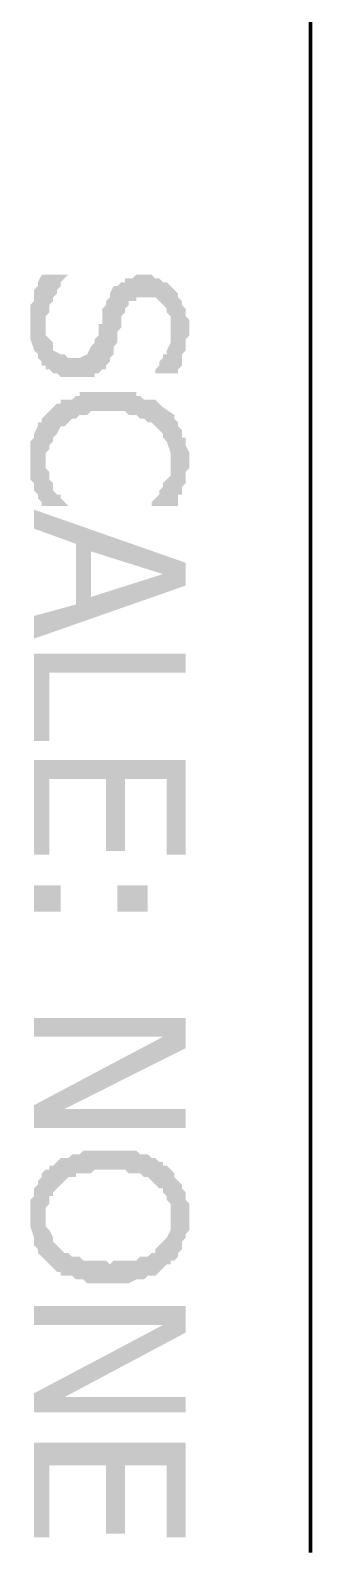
# Model space of a CAD drawing. Header units: inches. Extents: x -186 to 186, y -282 to 282.
# Drawn here: x 6.41 to 9.15, y 19.96 to 34.83 of the extents above; entities that cross this region are included whole.
import ezdxf

# ---------------------------------------------------------------- set-up
doc = ezdxf.new("R2010")
doc.units = ezdxf.units.IN
doc.header["$MEASUREMENT"] = 0
doc.layers.add('H', color=7, linetype='CONTINUOUS', lineweight=100)
doc.layers.add('P', color=250, linetype='CONTINUOUS', lineweight=100)

msp = doc.modelspace()

# ---------------------------------------------------------------- hatches: boundary and pattern name
at = {"layer": 'H', "linetype": 'Continuous'}
for points in [[(6.778, 32.444), (6.519, 32.444), (6.481, 32.37), (6.481, 32.333), (6.444, 32.296), (6.444, 32.259), (6.444, 32.222), (6.444, 32.185), (6.407, 32.148), (6.407, 32.111), (6.407, 32.074), (6.407, 31.889), (6.407, 31.852), (6.407, 31.815), (6.444, 31.704), (6.481, 31.667), (6.481, 31.63), (6.519, 31.593), (6.519, 31.556), (6.556, 31.556), (6.556, 31.963), (6.556, 32.037), (6.593, 32.074), (6.593, 32.111), (6.593, 32.148), (6.63, 32.185), (6.63, 32.222), (6.667, 32.259), (6.667, 32.296), (6.704, 32.333), (6.704, 32.37), (6.741, 32.407)], [(7.815, 32.296), (7.778, 32.333), (7.741, 32.37), (7.704, 32.37), (7.667, 32.407), (7.63, 32.407), (7.593, 32.444), (7.444, 32.444), (7.407, 32.407), (7.37, 32.407), (7.333, 32.407), (7.333, 32.37), (7.296, 32.37), (7.259, 32.333), (7.222, 32.333), (7.185, 32.259), (7.185, 32.222), (7.148, 32.185), (7.148, 32.148), (7.111, 32.111), (7.111, 32.074), (7.111, 32), (7.111, 31.963), (7.074, 31.963), (7.074, 31.926), (7.074, 31.889), (7.074, 31.852), (7.037, 31.815), (7.037, 31.778), (7, 31.741), (6.963, 31.667), (6.889, 31.63), (6.778, 31.63), (6.741, 31.667), (6.704, 31.667), (6.63, 31.704), (6.63, 31.741), (6.63, 31.778), (6.593, 31.815), (6.556, 31.852), (6.556, 31.963), (6.556, 31.556), (6.556, 31.519), (6.593, 31.519), (6.63, 31.481), (6.667, 31.481), (6.704, 31.444), (6.741, 31.444), (6.778, 31.444), (6.815, 31.444), (6.889, 31.444), (6.963, 31.444), (7, 31.444), (7.037, 31.444), (7.037, 31.481), (7.074, 31.481), (7.111, 31.519), (7.148, 31.519), (7.148, 31.556), (7.185, 31.593), (7.185, 31.63), (7.222, 31.667), (7.222, 31.704), (7.222, 31.741), (7.259, 31.778), (7.259, 31.815), (7.259, 31.889), (7.296, 31.926), (7.296, 31.963), (7.296, 32), (7.296, 32.037), (7.333, 32.074), (7.333, 32.111), (7.37, 32.148), (7.37, 32.185), (7.444, 32.185), (7.444, 32.222), (7.481, 32.222), (7.593, 32.222), (7.63, 32.222), (7.667, 32.185), (7.741, 32.111), (7.741, 32.074), (7.778, 32.037), (7.778, 32), (7.778, 31.926)], [(7.963, 31.926), (7.963, 32), (7.926, 32.037), (7.926, 32.074), (7.926, 32.111), (7.889, 32.148), (7.889, 32.185), (7.852, 32.222), (7.852, 32.259), (7.815, 32.296), (7.778, 31.926), (7.778, 31.852), (7.778, 31.815), (7.778, 31.778), (7.741, 31.704), (7.741, 31.667), (7.704, 31.667), (7.704, 31.63), (7.667, 31.593), (7.667, 31.556), (7.63, 31.519), (7.63, 31.481), (7.852, 31.481), (7.852, 31.519), (7.889, 31.556), (7.889, 31.63), (7.889, 31.667), (7.926, 31.704), (7.926, 31.815), (7.963, 31.852), (7.963, 31.889)], [(7.815, 31.074), (7.704, 31.148), (7.667, 31.185), (7.63, 31.222), (7.556, 31.222), (7.519, 31.222), (7.481, 31.259), (7.444, 31.259), (7.444, 31.296), (7.37, 31.296), (7.333, 31.296), (7.296, 31.296), (7.074, 31.296), (7.037, 31.296), (6.963, 31.296), (6.889, 31.296), (6.889, 31.259), (6.852, 31.259), (6.815, 31.222), (6.778, 31.222), (6.704, 31.222), (6.704, 31.185), (6.667, 31.185), (6.593, 31.111), (6.556, 31.074), (6.556, 30.63), (6.556, 30.704), (6.593, 30.741), (6.593, 30.778), (6.63, 30.815), (6.63, 30.852), (6.667, 30.889), (6.704, 30.963), (6.741, 30.963), (6.778, 31), (6.815, 31.037), (6.852, 31.037), (6.889, 31.074), (6.926, 31.074), (6.963, 31.074), (7, 31.111), (7.111, 31.111), (7.185, 31.111), (7.222, 31.111), (7.333, 31.111), (7.37, 31.074), (7.407, 31.074), (7.444, 31.074), (7.481, 31.037), (7.519, 31.037), (7.556, 31), (7.593, 31), (7.63, 30.963), (7.704, 30.889), (7.704, 30.852), (7.741, 30.815), (7.778, 30.704), (7.778, 30.63)], [(6.778, 30.185), (6.741, 30.222), (6.704, 30.259), (6.704, 30.296), (6.667, 30.296), (6.63, 30.333), (6.63, 30.37), (6.63, 30.407), (6.593, 30.444), (6.593, 30.481), (6.593, 30.519), (6.556, 30.556), (6.556, 30.63), (6.556, 31.074), (6.519, 31.037), (6.519, 31), (6.481, 31), (6.481, 30.963), (6.444, 30.889), (6.444, 30.852), (6.407, 30.815), (6.407, 30.778), (6.407, 30.704), (6.407, 30.519), (6.407, 30.481), (6.407, 30.444), (6.444, 30.407), (6.444, 30.37), (6.444, 30.333), (6.481, 30.296), (6.481, 30.259), (6.519, 30.222), (6.519, 30.185)], [(7.963, 30.63), (7.963, 30.704), (7.926, 30.778), (7.926, 30.815), (7.926, 30.852), (7.889, 30.852), (7.889, 30.889), (7.889, 30.926), (7.852, 30.963), (7.852, 31), (7.815, 31.037), (7.815, 31.074), (7.778, 30.63), (7.778, 30.556), (7.778, 30.519), (7.778, 30.481), (7.741, 30.444), (7.704, 30.407), (7.704, 30.37), (7.667, 30.333), (7.667, 30.296), (7.63, 30.259), (7.593, 30.222), (7.593, 30.185), (7.815, 30.185), (7.852, 30.185), (7.852, 30.222), (7.852, 30.296), (7.889, 30.296), (7.889, 30.333), (7.889, 30.37), (7.926, 30.407), (7.926, 30.444), (7.926, 30.519), (7.963, 30.556), (7.963, 30.593)], [(7.926, 29.407), (7.926, 29.63), (6.444, 30.148), (6.444, 29.963), (6.852, 29.815), (6.852, 29.222), (7, 29.741), (7.704, 29.519)], [(7.926, 29.407), (7.704, 29.519), (7, 29.296), (7, 29.741), (6.852, 29.222), (6.444, 29.111), (6.444, 28.889)], [(7.926, 28.556), (7.926, 28.741), (6.444, 28.741), (6.444, 27.889), (6.593, 27.889), (6.593, 28.556)], [(7.926, 26.778), (7.926, 27.704), (6.444, 27.704), (6.444, 26.778), (6.593, 26.778), (6.593, 27.519), (7.148, 27.519), (7.148, 26.815), (7.333, 26.815), (7.333, 27.519), (7.741, 27.519), (7.741, 26.778)], [(6.444, 26.222), (6.704, 26.222), (6.704, 26.481), (6.444, 26.481)], [(7.259, 26.222), (7.556, 26.222), (7.556, 26.481), (7.259, 26.481)], [(7.926, 24.889), (7.926, 25.185), (6.444, 25.185), (6.444, 25), (7.704, 25)], [(7.926, 24.889), (7.704, 25), (6.444, 24.333), (6.741, 24.296)], [(7.926, 24.111), (7.926, 24.296), (6.741, 24.296), (6.444, 24.333), (6.444, 24.111)], [(7.963, 23.259), (7.963, 23.37), (7.926, 23.407), (7.926, 23.444), (7.926, 23.481), (7.889, 23.519), (7.889, 23.556), (7.852, 23.593), (7.815, 23.63), (7.815, 23.667), (7.778, 23.704), (7.741, 23.741), (7.704, 23.741), (7.704, 23.778), (7.667, 23.778), (7.63, 23.815), (7.593, 23.815), (7.556, 23.852), (7.519, 23.852), (7.481, 23.852), (7.444, 23.889), (7.37, 23.889), (7.333, 23.889), (7.296, 23.889), (7.037, 23.889), (7, 23.889), (6.963, 23.889), (6.926, 23.889), (6.889, 23.852), (6.852, 23.852), (6.815, 23.852), (6.778, 23.815), (6.704, 23.815), (6.667, 23.778), (6.63, 23.741), (6.593, 23.741), (6.593, 23.704), (6.556, 23.704), (6.556, 23.222), (6.556, 23.333), (6.593, 23.37), (6.593, 23.444), (6.63, 23.444), (6.63, 23.481), (6.667, 23.519), (6.704, 23.556), (6.741, 23.593), (6.778, 23.63), (6.815, 23.63), (6.852, 23.63), (6.852, 23.667), (6.889, 23.667), (6.963, 23.667), (7, 23.667), (7.037, 23.704), (7.111, 23.704), (7.185, 23.704), (7.222, 23.704), (7.333, 23.704), (7.37, 23.667), (7.407, 23.667), (7.444, 23.667), (7.481, 23.667), (7.519, 23.63), (7.556, 23.63), (7.593, 23.593), (7.63, 23.556), (7.667, 23.519), (7.704, 23.519), (7.704, 23.481), (7.741, 23.444), (7.741, 23.407), (7.778, 23.37), (7.778, 23.333), (7.778, 23.222), (7.778, 22.815), (7.815, 22.815), (7.852, 22.852), (7.852, 22.889), (7.889, 22.926), (7.889, 22.963), (7.889, 23), (7.926, 23.037), (7.926, 23.074), (7.963, 23.111), (7.963, 23.185)], [(7.778, 22.815), (7.778, 23.222), (7.778, 23.185), (7.778, 23.148), (7.778, 23.111), (7.741, 23.037), (7.704, 23), (7.63, 22.926), (7.63, 22.889), (7.593, 22.889), (7.556, 22.852), (7.519, 22.852), (7.481, 22.852), (7.444, 22.815), (7.407, 22.815), (7.37, 22.815), (7.333, 22.815), (7.222, 22.815), (7.185, 22.778), (7.148, 22.815), (7, 22.815), (6.926, 22.815), (6.889, 22.852), (6.852, 22.852), (6.815, 22.852), (6.778, 22.889), (6.741, 22.889), (6.704, 22.926), (6.63, 23), (6.63, 23.037), (6.593, 23.111), (6.556, 23.148), (6.556, 23.222), (6.556, 23.704), (6.519, 23.667), (6.519, 23.63), (6.481, 23.593), (6.481, 23.556), (6.444, 23.519), (6.444, 23.481), (6.444, 23.444), (6.407, 23.407), (6.407, 23.37), (6.407, 23.148), (6.444, 23.037), (6.444, 23), (6.444, 22.963), (6.481, 22.926), (6.481, 22.889), (6.519, 22.852), (6.556, 22.815), (6.593, 22.778), (6.63, 22.741), (6.667, 22.704), (6.704, 22.704), (6.704, 22.667), (6.778, 22.667), (6.815, 22.667), (6.852, 22.63), (6.889, 22.63), (6.926, 22.63), (6.963, 22.593), (7, 22.593), (7.037, 22.593), (7.259, 22.593), (7.296, 22.593), (7.37, 22.593), (7.444, 22.63), (7.481, 22.63), (7.519, 22.63), (7.556, 22.667), (7.63, 22.667), (7.667, 22.704), (7.704, 22.741), (7.741, 22.778), (7.778, 22.778)], [(7.926, 22.111), (7.926, 22.37), (6.444, 22.37), (6.444, 22.185), (7.704, 22.185)], [(7.926, 22.111), (7.704, 22.185), (6.444, 21.519), (6.741, 21.481)], [(7.926, 21.333), (7.926, 21.481), (6.741, 21.481), (6.444, 21.519), (6.444, 21.333)], [(7.926, 20.111), (7.926, 21.037), (6.444, 21.037), (6.444, 20.111), (6.593, 20.111), (6.593, 20.815), (7.148, 20.815), (7.148, 20.148), (7.333, 20.148), (7.333, 20.815), (7.741, 20.815), (7.741, 20.111)]]:
    msp.add_hatch(color=0, dxfattribs=at).paths.add_polyline_path(points)

# ---------------------------------------------------------------- linework, layer by layer
at = {"layer": 'P', "color": 0, "linetype": 'Continuous'}
msp.add_lwpolyline([(9.148, 112.667), (9.148, 19.963)], dxfattribs=at)

doc.saveas('drawing.dxf')
